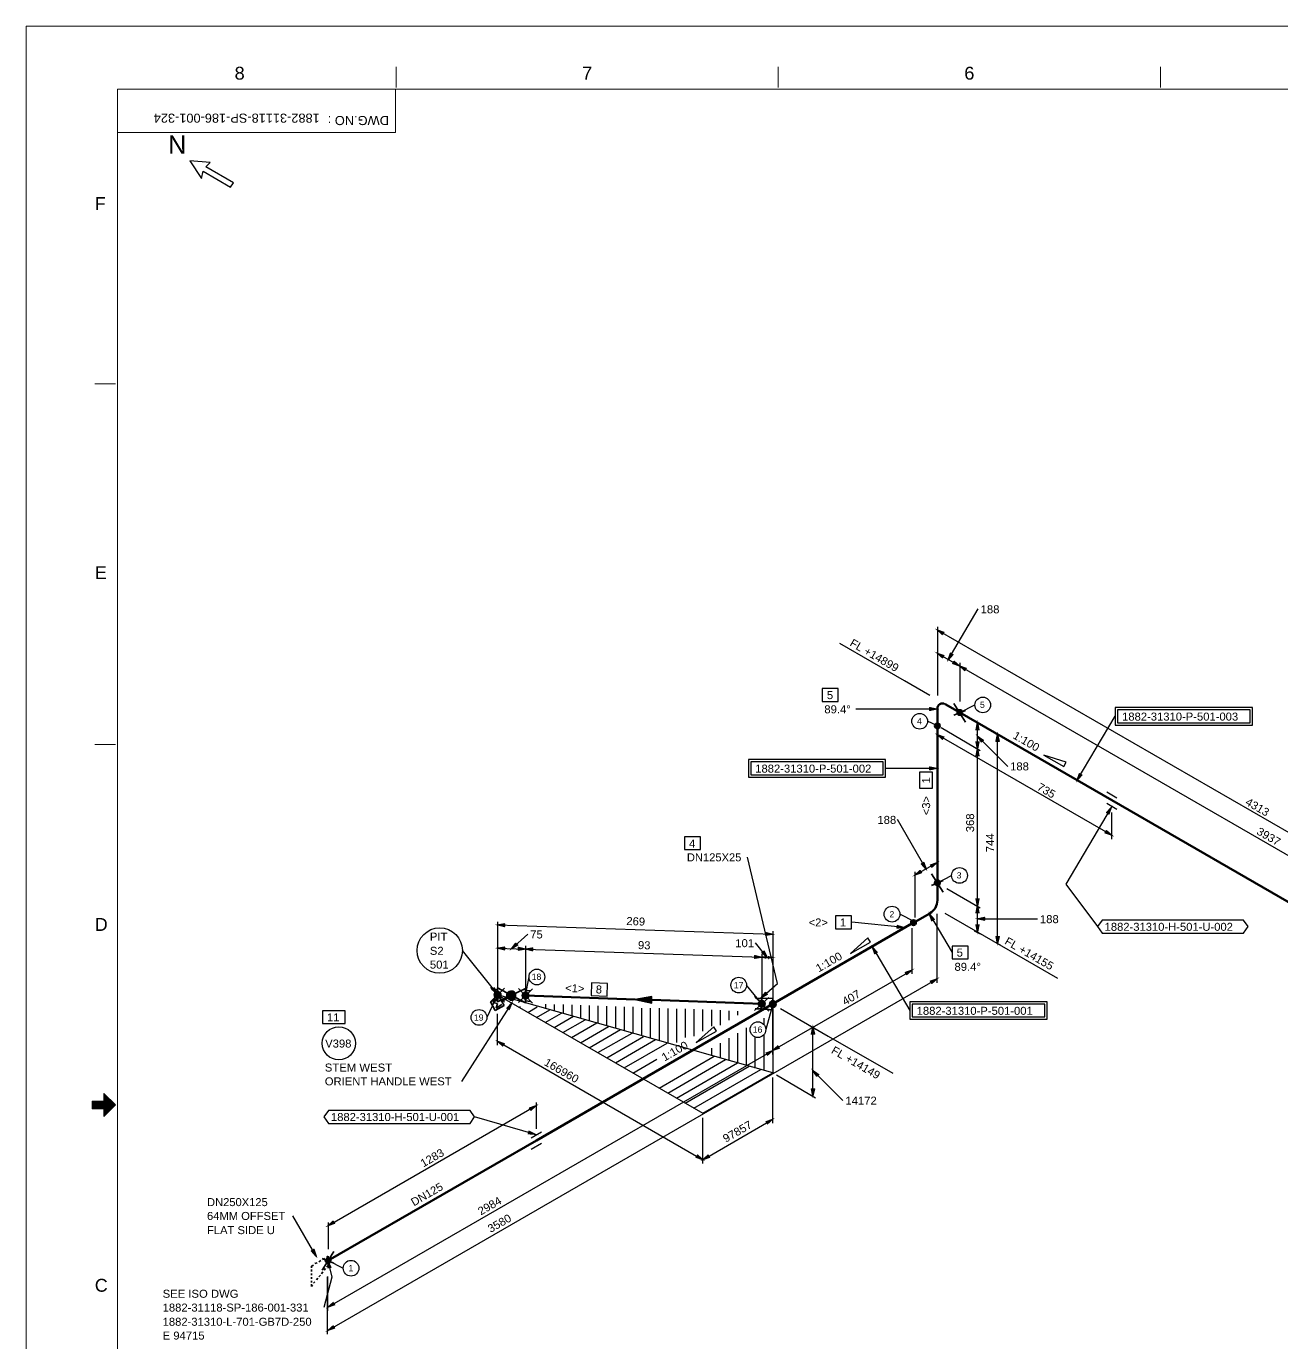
# Model space of a CAD drawing. Header units: inches. Extents: x 0 to 841, y 0 to 594.
# Drawn here: x 0 to 345.3, y 232.1 to 594 of the extents above; entities that cross this region are included whole.
import ezdxf
from ezdxf.enums import TextEntityAlignment as Align

# ---------------------------------------------------------------- set-up
doc = ezdxf.new("R2010")
doc.units = ezdxf.units.IN
doc.header["$MEASUREMENT"] = 0
for name, color, linetype in [('BG 0 -2', 7, 'Continuous'), ('DIMLINES', 7, 'Continuous'), ('DIMTEXT', 7, 'Continuous'), ('FITTINGS', 7, 'Continuous'), ('FRAME', 7, 'Continuous'), ('ISOTEXT', 7, 'Continuous'), ('PIPE', 7, 'Continuous'), ('WELDS', 7, 'Continuous')]:
    doc.layers.add(name, color=color, linetype=linetype)
doc.styles.add('Arial', font='arial.ttf')

msp = doc.modelspace()

# ---------------------------------------------------------------- hatches: boundary and pattern name
at = {"layer": 'DIMLINES', "linetype": 'Continuous'}
for points in [[(250.52, 428.04), (251.96, 426.76), (252.36, 427.4)], [(250.52, 421.64), (251.96, 420.36), (252.36, 421)], [(253.56, 419.8), (254.84, 421.24), (254.2, 421.64)], [(256.68, 418.12), (255.24, 419.4), (254.84, 418.76)], [(256.68, 418.12), (258.12, 416.84), (258.52, 417.48)], [(261.64, 402.52), (261.24, 400.6), (262.04, 400.6)], [(250.52, 399.24), (251.96, 397.96), (252.36, 398.6)], [(261.64, 398.84), (262.76, 397.24), (263.24, 397.72)], [(267.16, 399.32), (266.76, 397.4), (267.56, 397.4)], [(261.64, 395.32), (262.04, 397.24), (261.24, 397.24)], [(261.64, 395.32), (261.24, 393.4), (262.04, 393.4)], [(298.6, 371.56), (297.16, 372.84), (296.76, 372.2)], [(247.48, 362.28), (246.84, 364.12), (246.2, 363.72)], [(250.52, 364.04), (248.68, 363.4), (249.08, 362.76)], [(244.36, 360.6), (246.2, 361.24), (245.8, 361.88)], [(261.64, 352.2), (262.04, 354.12), (261.24, 354.12)], [(261.64, 352.2), (261.24, 350.28), (262.04, 350.28)], [(261.64, 348.6), (263.56, 348.2), (263.56, 349)], [(129.64, 346.92), (131.56, 346.44), (131.56, 347.24)], [(205.32, 344.36), (203.4, 344.84), (203.4, 344.04)], [(261.64, 345), (262.04, 346.92), (261.24, 346.92)], [(129.64, 340.52), (131.56, 340.04), (131.56, 340.84)], [(133.48, 340.36), (135.16, 341.32), (134.68, 341.88)], [(137.32, 340.28), (135.4, 340.76), (135.4, 339.96)], [(137.32, 340.28), (139.24, 339.8), (139.24, 340.6)], [(267.16, 341.8), (267.56, 343.72), (266.76, 343.72)], [(202.28, 338.04), (200.36, 338.52), (200.36, 337.72)], [(203.8, 337.96), (202.92, 339.72), (202.28, 339.24)], [(202.28, 338.04), (203.4, 337.8), (203.4, 338.2)], [(205.32, 337.96), (204.2, 338.2), (204.2, 337.8)], [(243.64, 334.52), (241.8, 333.88), (242.2, 333.24)], [(250.52, 332.12), (248.68, 331.48), (249.08, 330.84)], [(216.36, 318.84), (215.96, 316.92), (216.76, 316.92)], [(129.56, 314.92), (131, 313.64), (131.4, 314.28)], [(205.32, 312.36), (203.48, 311.72), (203.88, 311.08)], [(205.24, 312.36), (207.08, 313), (206.68, 313.64)], [(216.36, 306.92), (217.48, 305.32), (217.96, 305.8)], [(216.36, 299.96), (216.76, 301.88), (215.96, 301.88)], [(140.28, 297.24), (138.44, 296.6), (138.84, 295.96)], [(205.32, 293.48), (203.48, 292.84), (203.88, 292.2)], [(186.12, 282.36), (184.68, 283.64), (184.28, 283)], [(186.04, 282.36), (187.88, 283), (187.48, 283.64)], [(82.92, 264.2), (84.76, 264.84), (84.36, 265.48)], [(82.92, 241.8), (84.76, 242.44), (84.36, 243.08)], [(82.92, 235.4), (84.76, 236.04), (84.36, 236.68)]]:
    msp.add_hatch(color=2, dxfattribs=at).paths.add_polyline_path(points)
at = {"layer": 'ISOTEXT', "linetype": 'Continuous'}
for points in [[(250.44, 406.28), (248.52, 406.68), (248.52, 405.88)], [(250.44, 389.96), (248.52, 390.36), (248.52, 389.56)], [(289.08, 386.68), (290.36, 388.12), (289.72, 388.52)], [(298.44, 379.24), (297.16, 377.8), (297.8, 377.4)], [(248.44, 349.88), (249.08, 348.04), (249.72, 348.44)], [(241.48, 346.2), (239.64, 346.76), (239.56, 346.04)], [(232.76, 340.84), (233.4, 339), (234.04, 339.4)], [(129.56, 327.88), (128.68, 329.64), (128.04, 329.16)], [(202.12, 326.84), (203.8, 327.8), (203.32, 328.36)], [(133.56, 325.48), (132.2, 324.04), (132.84, 323.64)], [(140.04, 289.32), (138.28, 290.2), (138.12, 289.48)], [(79.72, 255.88), (79.08, 257.72), (78.44, 257.32)], [(82.92, 254.52), (83, 252.6), (83.72, 252.76)]]:
    msp.add_hatch(color=2, dxfattribs=at).paths.add_polyline_path(points)
at = {"layer": 'WELDS', "linetype": 'Continuous'}
h = msp.add_hatch(color=7, dxfattribs=at)
edge = h.paths.add_edge_path()
edge.add_arc((256.76, 405.32), 0.76, 0, 360)
h = msp.add_hatch(color=7, dxfattribs=at)
edge = h.paths.add_edge_path()
edge.add_arc((250.6, 401.64), 0.76, 0, 360)
h = msp.add_hatch(color=7, dxfattribs=at)
edge = h.paths.add_edge_path()
edge.add_arc((250.6, 358.52), 0.76, 0, 360)
h = msp.add_hatch(color=7, dxfattribs=at)
edge = h.paths.add_edge_path()
edge.add_arc((244.04, 347.56), 0.76, 0, 360)
h = msp.add_hatch(color=7, dxfattribs=at)
edge = h.paths.add_edge_path()
edge.add_arc((129.64, 327.72), 0.92, 0, 360)
h = msp.add_hatch(color=7, dxfattribs=at)
edge = h.paths.add_edge_path()
edge.add_arc((137.32, 327.48), 0.92, 0, 360)
h = msp.add_hatch(color=7, dxfattribs=at)
edge = h.paths.add_edge_path()
edge.add_arc((202.28, 325.24), 0.92, 0, 360)
h = msp.add_hatch(color=7, dxfattribs=at)
edge = h.paths.add_edge_path()
edge.add_arc((205.32, 325.16), 0.92, 0, 360)
h = msp.add_hatch(color=7, dxfattribs=at)
edge = h.paths.add_edge_path()
edge.add_arc((83, 254.6), 0.76, 0, 360)

# ---------------------------------------------------------------- linework, layer by layer
at = {"layer": 'BG 0 -2', "color": 7, "linetype": 'Continuous', "lineweight": 9}
for p, q in [((0, 0), (0, 594)), ((0, 594), (841, 594)), ((101.7, 577.17), (101.7, 582.83)), ((206.83, 577.17), (206.83, 582.83)), ((311.95, 577.17), (311.95, 582.83)), ((815.93, 576.75), (25.11, 576.75)), ((25.11, 576.75), (25.11, 18.11)), ((101.53, 564.78), (101.53, 576.75)), ((101.53, 564.78), (25.11, 564.78)), ((24.49, 495.71), (18.83, 495.71)), ((24.49, 396.57), (18.83, 396.57)), ((21.32, 300.61), (24.5, 297.43)), ((21.32, 298.49), (21.32, 300.61)), ((21.32, 300.51), (21.37, 300.56)), ((21.32, 300.39), (21.43, 300.5)), ((21.32, 300.26), (21.49, 300.43)), ((18.14, 296.95), (19.67, 298.49)), ((18.14, 296.83), (19.8, 298.49)), ((18.14, 296.7), (19.92, 298.49)), ((18.14, 296.58), (20.05, 298.49)), ((18.14, 296.45), (20.17, 298.49)), ((18.14, 298.49), (18.14, 296.37)), ((18.14, 298.45), (18.17, 298.49)), ((18.14, 298.33), (18.3, 298.49)), ((18.14, 298.2), (18.42, 298.49)), ((18.14, 298.08), (18.55, 298.49)), ((18.14, 297.95), (18.67, 298.49)), ((18.14, 297.83), (18.8, 298.49)), ((18.14, 297.7), (18.92, 298.49)), ((18.14, 297.58), (19.05, 298.49)), ((18.14, 297.45), (19.17, 298.49)), ((18.14, 297.33), (19.3, 298.49)), ((18.14, 297.2), (19.42, 298.49)), ((18.14, 297.08), (19.55, 298.49)), ((21.32, 298.49), (18.14, 298.49)), ((18.17, 296.37), (20.3, 298.49)), ((18.3, 296.37), (20.42, 298.49)), ((18.42, 296.37), (20.55, 298.49)), ((18.55, 296.37), (20.67, 298.49)), ((18.67, 296.37), (20.8, 298.49)), ((18.8, 296.37), (20.92, 298.49)), ((18.93, 296.37), (21.05, 298.49)), ((19.05, 296.37), (21.17, 298.49)), ((19.18, 296.37), (21.3, 298.49)), ((19.3, 296.37), (22.43, 299.5)), ((19.43, 296.37), (22.49, 299.43)), ((19.55, 296.37), (22.56, 299.37)), ((19.68, 296.37), (22.62, 299.31)), ((19.8, 296.37), (22.68, 299.25)), ((19.93, 296.37), (22.74, 299.18)), ((20.05, 296.37), (22.81, 299.12)), ((20.18, 296.37), (22.87, 299.06)), ((20.3, 296.37), (22.93, 299)), ((20.43, 296.37), (22.99, 298.93)), ((20.55, 296.37), (23.06, 298.87)), ((20.68, 296.37), (23.12, 298.81)), ((20.8, 296.37), (23.18, 298.75)), ((20.93, 296.37), (23.24, 298.68)), ((21.05, 296.37), (23.31, 298.62)), ((21.18, 296.37), (23.37, 298.56)), ((21.3, 296.37), (23.43, 298.5)), ((21.32, 300.14), (21.56, 300.37)), ((21.32, 300.01), (21.62, 300.31)), ((21.32, 299.89), (21.68, 300.25)), ((21.32, 299.76), (21.74, 300.18)), ((21.32, 299.63), (21.81, 300.12)), ((21.32, 299.51), (21.87, 300.06)), ((21.32, 299.38), (21.93, 300)), ((21.32, 299.26), (21.99, 299.93)), ((21.32, 299.13), (22.06, 299.87)), ((21.32, 299.01), (22.12, 299.81)), ((21.32, 298.88), (22.18, 299.75)), ((21.32, 298.76), (22.24, 299.68)), ((21.32, 298.63), (22.31, 299.62)), ((21.32, 298.51), (22.37, 299.56)), ((21.32, 296.26), (23.49, 298.43)), ((21.32, 296.13), (23.56, 298.37)), ((21.32, 296.01), (23.62, 298.31)), ((21.32, 295.88), (23.68, 298.25)), ((21.32, 295.76), (23.74, 298.18)), ((21.32, 295.63), (23.81, 298.12)), ((21.32, 295.51), (23.87, 298.06)), ((21.32, 295.38), (23.93, 298)), ((21.32, 295.26), (23.99, 297.93)), ((21.32, 295.13), (24.06, 297.87)), ((21.32, 295.01), (24.12, 297.81)), ((21.32, 294.88), (24.18, 297.75)), ((21.32, 294.76), (24.24, 297.68)), ((21.32, 294.63), (24.31, 297.62)), ((21.32, 294.51), (24.37, 297.56)), ((21.32, 294.38), (24.43, 297.5)), ((21.32, 294.26), (24.49, 297.43)), ((24.5, 297.43), (21.32, 294.24)), ((21.32, 296.37), (18.14, 296.37)), ((21.32, 294.24), (21.32, 296.37))]:
    msp.add_line(p, q, dxfattribs=at)
at = {"layer": 'DIMLINES', "color": 2, "linetype": 'Continuous', "lineweight": 30}
for p, q in [((253.56, 419.8), (261.8, 433.8)), ((250.52, 428.04), (252.36, 427.4)), ((251.96, 426.76), (250.52, 428.04)), ((250.52, 428.04), (439, 319.4)), ((250.6, 428.92), (250.6, 409.96)), ((252.36, 427.4), (251.96, 426.76)), ((241.56, 414.04), (223.8, 424.28)), ((250.52, 421.64), (252.36, 421)), ((251.96, 420.36), (250.52, 421.64)), ((250.52, 421.64), (256.68, 418.12)), ((252.36, 421), (251.96, 420.36)), ((253.56, 419.8), (254.2, 421.64)), ((254.84, 421.24), (253.56, 419.8)), ((254.2, 421.64), (254.84, 421.24)), ((254.84, 418.76), (255.24, 419.4)), ((256.68, 418.12), (254.84, 418.76)), ((255.24, 419.4), (256.68, 418.12)), ((256.68, 418.12), (258.52, 417.48)), ((258.12, 416.84), (256.68, 418.12)), ((256.68, 418.12), (432.84, 316.52)), ((256.76, 419), (256.76, 408.36)), ((258.52, 417.48), (258.12, 416.84)), ((248.52, 410.04), (241.56, 414.04)), ((262.44, 402.04), (260.84, 402.92)), ((261.24, 400.6), (261.64, 402.52)), ((261.64, 402.52), (262.04, 400.6)), ((261.64, 395.32), (261.64, 402.52)), ((250.52, 399.24), (252.36, 398.6)), ((251.96, 397.96), (250.52, 399.24)), ((250.52, 399.24), (298.6, 371.56)), ((250.6, 398.28), (250.6, 400.2)), ((262.36, 394.76), (251.64, 401.08)), ((252.36, 398.6), (251.96, 397.96)), ((262.04, 400.6), (261.24, 400.6)), ((261.64, 398.84), (263.24, 397.72)), ((262.76, 397.24), (261.64, 398.84)), ((261.64, 398.84), (269.96, 390.52)), ((267.96, 398.84), (266.36, 399.72)), ((266.76, 397.4), (267.16, 399.32)), ((267.16, 399.32), (267.56, 397.4)), ((267.16, 341.8), (267.16, 399.32)), ((261.64, 395.32), (261.24, 397.24)), ((261.24, 397.24), (262.04, 397.24)), ((261.24, 393.4), (261.64, 395.32)), ((262.04, 397.24), (261.64, 395.32)), ((261.64, 395.32), (262.04, 393.4)), ((261.64, 352.2), (261.64, 395.32)), ((263.24, 397.72), (262.76, 397.24)), ((267.56, 397.4), (266.76, 397.4)), ((262.04, 393.4), (261.24, 393.4)), ((298.6, 370.52), (298.6, 377.8)), ((247.48, 362.28), (239.64, 375.88)), ((296.76, 372.2), (297.16, 372.84)), ((297.16, 372.84), (298.6, 371.56)), ((298.6, 371.56), (296.76, 372.2)), ((244.36, 360.6), (250.52, 364.04)), ((246.2, 363.72), (246.84, 364.12)), ((247.48, 362.28), (246.2, 363.72)), ((246.84, 364.12), (247.48, 362.28)), ((248.68, 363.4), (250.52, 364.04)), ((249.08, 362.76), (248.68, 363.4)), ((250.52, 364.04), (249.08, 362.76)), ((250.6, 365.08), (250.6, 363.16)), ((244.36, 360.6), (245.8, 361.88)), ((246.2, 361.24), (244.36, 360.6)), ((244.44, 361.48), (244.44, 348.92)), ((245.8, 361.88), (246.2, 361.24)), ((262.36, 351.48), (253.24, 356.84)), ((261.64, 352.2), (261.24, 354.12)), ((261.24, 354.12), (262.04, 354.12)), ((261.24, 350.28), (261.64, 352.2)), ((262.04, 354.12), (261.64, 352.2)), ((261.64, 352.2), (262.04, 350.28)), ((261.64, 345), (261.64, 352.2)), ((129.64, 347.8), (129.64, 328.84)), ((250.52, 331), (250.52, 349.96)), ((252.68, 350.12), (265.88, 342.52)), ((262.04, 350.28), (261.24, 350.28)), ((261.64, 348.6), (263.56, 349)), ((263.56, 348.2), (261.64, 348.6)), ((261.64, 348.6), (278.12, 348.6)), ((263.56, 349), (263.56, 348.2)), ((129.64, 346.92), (131.56, 347.24)), ((131.56, 346.44), (129.64, 346.92)), ((129.64, 346.92), (205.32, 344.36)), ((131.56, 347.24), (131.56, 346.44)), ((133.48, 340.36), (137.96, 344.36)), ((203.4, 344.04), (203.4, 344.84)), ((203.4, 344.84), (205.32, 344.36)), ((205.32, 344.36), (203.4, 344.04)), ((205.32, 345.24), (205.32, 326.28)), ((243.64, 333.48), (243.64, 346.04)), ((262.44, 344.36), (260.84, 345.24)), ((261.64, 345), (261.24, 346.92)), ((261.24, 346.92), (262.04, 346.92)), ((262.04, 346.92), (261.64, 345)), ((129.64, 340.52), (131.56, 340.84)), ((131.56, 340.04), (129.64, 340.52)), ((129.64, 340.52), (137.32, 340.28)), ((131.56, 340.84), (131.56, 340.04)), ((133.48, 340.36), (134.68, 341.88)), ((135.16, 341.32), (133.48, 340.36)), ((134.68, 341.88), (135.16, 341.32)), ((135.4, 339.96), (135.4, 340.76)), ((135.4, 340.76), (137.32, 340.28)), ((137.32, 340.28), (135.4, 339.96)), ((137.32, 341.16), (137.32, 328.6)), ((137.32, 340.28), (139.24, 340.6)), ((139.24, 339.8), (137.32, 340.28)), ((137.32, 340.28), (202.28, 338.04)), ((139.24, 340.6), (139.24, 339.8)), ((203.8, 337.96), (200.6, 341.96)), ((265.88, 342.52), (283.64, 332.28)), ((267.96, 341.32), (266.36, 342.2)), ((267.16, 341.8), (266.76, 343.72)), ((266.76, 343.72), (267.56, 343.72)), ((267.56, 343.72), (267.16, 341.8)), ((200.36, 337.72), (200.36, 338.52)), ((200.36, 338.52), (202.28, 338.04)), ((202.28, 338.04), (200.36, 337.72)), ((202.28, 339.24), (202.92, 339.72)), ((203.8, 337.96), (202.28, 339.24)), ((202.28, 338.92), (202.28, 326.36)), ((202.28, 338.04), (203.4, 338.2)), ((203.4, 337.8), (202.28, 338.04)), ((202.28, 338.04), (205.32, 337.96)), ((202.92, 339.72), (203.8, 337.96)), ((203.4, 338.2), (203.4, 337.8)), ((204.2, 337.8), (204.2, 338.2)), ((204.2, 338.2), (205.32, 337.96)), ((205.32, 337.96), (204.2, 337.8)), ((205.24, 312.36), (243.64, 334.52)), ((241.8, 333.88), (243.64, 334.52)), ((242.2, 333.24), (241.8, 333.88)), ((243.64, 334.52), (242.2, 333.24)), ((82.92, 235.4), (250.52, 332.12)), ((248.68, 331.48), (250.52, 332.12)), ((249.08, 330.84), (248.68, 331.48)), ((250.52, 332.12), (249.08, 330.84)), ((129.64, 327.72), (186.12, 295.16)), ((205.32, 306.28), (129.64, 327.72)), ((129.56, 313.88), (129.56, 322.44)), ((135.56, 324.28), (135.96, 324.52)), ((137.96, 322.84), (140.52, 324.36)), ((140.36, 321.48), (144.04, 323.56)), ((142.76, 320.12), (147.24, 322.68)), ((142.92, 323.88), (142.92, 325.16)), ((145.32, 323.24), (145.32, 325.08)), ((147.72, 322.52), (147.72, 325)), ((150.12, 321.88), (150.12, 324.92)), ((152.52, 321.16), (152.52, 324.84)), ((154.92, 320.52), (154.92, 324.76)), ((157.32, 319.8), (157.32, 324.68)), ((159.72, 319.16), (159.72, 324.6)), ((162.12, 318.44), (162.12, 324.52)), ((164.52, 317.8), (164.52, 324.44)), ((166.92, 317.08), (166.92, 324.36)), ((169.32, 316.44), (169.32, 324.04)), ((171.72, 315.72), (171.72, 324.04)), ((174.12, 315.08), (174.12, 324.04)), ((176.52, 314.36), (176.52, 323.96)), ((178.92, 314.6), (178.92, 323.88)), ((181.32, 315.96), (181.32, 323.8)), ((183.72, 316.36), (183.72, 323.72)), ((186.12, 317.72), (186.12, 323.64)), ((188.52, 319.08), (188.52, 323.56)), ((190.92, 319.32), (190.92, 323.48)), ((193.32, 320.76), (193.32, 323.32)), ((195.72, 322.12), (195.72, 323.24)), ((205.32, 325.16), (205.32, 306.28)), ((205.32, 311.32), (205.32, 323.88)), ((207.4, 323.96), (220.6, 316.36)), ((145.16, 318.68), (150.52, 321.8)), ((147.56, 317.32), (153.72, 320.84)), ((149.96, 315.96), (156.92, 319.96)), ((152.44, 314.52), (160.12, 319)), ((198.12, 308.28), (198.12, 318.6)), ((202.92, 319.56), (202.92, 321.32)), ((217.16, 318.2), (215.56, 319.08)), ((215.96, 316.92), (216.36, 318.84)), ((216.36, 318.84), (216.76, 316.92)), ((216.36, 299.96), (216.36, 318.84)), ((129.56, 314.92), (131.4, 314.28)), ((131, 313.64), (129.56, 314.92)), ((129.56, 314.92), (186.12, 282.36)), ((154.84, 313.16), (163.4, 318.12)), ((157.24, 311.8), (166.6, 317.16)), ((159.64, 310.36), (169.8, 316.28)), ((162.04, 309), (173.08, 315.4)), ((193.32, 309.64), (193.32, 315.8)), ((195.72, 308.92), (195.72, 317.16)), ((200.52, 307.56), (200.52, 315.96)), ((202.92, 306.92), (202.92, 316.68)), ((216.76, 316.92), (215.96, 316.92)), ((220.6, 316.36), (238.36, 306.12)), ((82.92, 241.8), (205.32, 312.36)), ((131.4, 314.28), (131, 313.64)), ((164.44, 307.64), (176.28, 314.44)), ((188.52, 311), (188.52, 313)), ((190.92, 310.28), (190.92, 314.44)), ((203.48, 311.72), (205.32, 312.36)), ((203.88, 311.08), (203.48, 311.72)), ((205.32, 312.36), (203.88, 311.08)), ((205.24, 312.36), (206.68, 313.64)), ((207.08, 313), (205.24, 312.36)), ((206.68, 313.64), (207.08, 313)), ((166.84, 306.2), (173.4, 310.04)), ((174.04, 302.04), (189.16, 310.84)), ((176.44, 300.68), (192.36, 309.88)), ((178.84, 299.32), (195.64, 309)), ((181.24, 297.88), (198.84, 308.04)), ((183.64, 296.52), (202.04, 307.16)), ((186.12, 295.16), (205.32, 306.28)), ((186.12, 295.16), (205.32, 306.28)), ((205.32, 292.44), (205.32, 305)), ((217.08, 299.32), (206.36, 305.64)), ((216.36, 306.92), (217.96, 305.8)), ((217.48, 305.32), (216.36, 306.92)), ((216.36, 306.92), (224.6, 298.68)), ((217.96, 305.8), (217.48, 305.32)), ((216.36, 299.96), (215.96, 301.88)), ((215.96, 301.88), (216.76, 301.88)), ((216.76, 301.88), (216.36, 299.96)), ((82.92, 264.2), (140.28, 297.24)), ((138.44, 296.6), (140.28, 297.24)), ((140.28, 297.24), (138.84, 295.96)), ((140.28, 298.12), (140.28, 290.84)), ((138.84, 295.96), (138.44, 296.6)), ((186.04, 281.32), (186.04, 293.88)), ((186.04, 282.36), (205.32, 293.48)), ((203.48, 292.84), (205.32, 293.48)), ((205.32, 293.48), (203.88, 292.2)), ((203.88, 292.2), (203.48, 292.84)), ((184.28, 283), (184.68, 283.64)), ((186.12, 282.36), (184.28, 283)), ((184.68, 283.64), (186.12, 282.36)), ((186.04, 282.36), (187.48, 283.64)), ((187.88, 283), (186.04, 282.36)), ((187.48, 283.64), (187.88, 283)), ((82.92, 264.2), (84.36, 265.48)), ((84.76, 264.84), (82.92, 264.2)), ((83, 265.08), (83, 257.8)), ((84.36, 265.48), (84.76, 264.84)), ((82.84, 234.36), (82.84, 250.2)), ((82.92, 240.84), (82.92, 250.28)), ((82.92, 241.8), (84.36, 243.08)), ((84.36, 243.08), (84.76, 242.44)), ((84.76, 242.44), (82.92, 241.8)), ((82.92, 235.4), (84.36, 236.68)), ((84.76, 236.04), (82.92, 235.4)), ((84.36, 236.68), (84.76, 236.04))]:
    msp.add_line(p, q, dxfattribs=at)
at = {"layer": 'DIMLINES', "color": 2, "linetype": 'Continuous', "lineweight": 30, "const_width": 0.3}
for points in [[(250.52, 428.04), (251.96, 426.76), (252.36, 427.4)], [(250.52, 421.64), (251.96, 420.36), (252.36, 421)], [(253.56, 419.8), (254.84, 421.24), (254.2, 421.64)], [(256.68, 418.12), (255.24, 419.4), (254.84, 418.76)], [(256.68, 418.12), (258.12, 416.84), (258.52, 417.48)], [(261.64, 402.52), (261.24, 400.6), (262.04, 400.6)], [(250.52, 399.24), (251.96, 397.96), (252.36, 398.6)], [(261.64, 398.84), (262.76, 397.24), (263.24, 397.72)], [(267.16, 399.32), (266.76, 397.4), (267.56, 397.4)], [(261.64, 395.32), (262.04, 397.24), (261.24, 397.24)], [(261.64, 395.32), (261.24, 393.4), (262.04, 393.4)], [(298.6, 371.56), (297.16, 372.84), (296.76, 372.2)], [(244.36, 360.6), (246.2, 361.24), (245.8, 361.88)], [(247.48, 362.28), (246.84, 364.12), (246.2, 363.72)], [(250.52, 364.04), (248.68, 363.4), (249.08, 362.76)], [(261.64, 352.2), (262.04, 354.12), (261.24, 354.12)], [(261.64, 352.2), (261.24, 350.28), (262.04, 350.28)], [(261.64, 348.6), (263.56, 348.2), (263.56, 349)], [(129.64, 346.92), (131.56, 346.44), (131.56, 347.24)], [(205.32, 344.36), (203.4, 344.84), (203.4, 344.04)], [(261.64, 345), (262.04, 346.92), (261.24, 346.92)], [(267.16, 341.8), (267.56, 343.72), (266.76, 343.72)], [(129.64, 340.52), (131.56, 340.04), (131.56, 340.84)], [(133.48, 340.36), (135.16, 341.32), (134.68, 341.88)], [(137.32, 340.28), (135.4, 340.76), (135.4, 339.96)], [(137.32, 340.28), (139.24, 339.8), (139.24, 340.6)], [(202.28, 338.04), (200.36, 338.52), (200.36, 337.72)], [(202.28, 338.04), (203.4, 337.8), (203.4, 338.2)], [(203.8, 337.96), (202.92, 339.72), (202.28, 339.24)], [(205.32, 337.96), (204.2, 338.2), (204.2, 337.8)], [(243.64, 334.52), (241.8, 333.88), (242.2, 333.24)], [(250.52, 332.12), (248.68, 331.48), (249.08, 330.84)], [(216.36, 318.84), (215.96, 316.92), (216.76, 316.92)], [(129.56, 314.92), (131, 313.64), (131.4, 314.28)], [(205.32, 312.36), (203.48, 311.72), (203.88, 311.08)], [(205.24, 312.36), (207.08, 313), (206.68, 313.64)], [(216.36, 306.92), (217.48, 305.32), (217.96, 305.8)], [(216.36, 299.96), (216.76, 301.88), (215.96, 301.88)], [(140.28, 297.24), (138.44, 296.6), (138.84, 295.96)], [(205.32, 293.48), (203.48, 292.84), (203.88, 292.2)], [(186.12, 282.36), (184.68, 283.64), (184.28, 283)], [(186.04, 282.36), (187.88, 283), (187.48, 283.64)], [(82.92, 264.2), (84.76, 264.84), (84.36, 265.48)], [(82.92, 241.8), (84.76, 242.44), (84.36, 243.08)], [(82.92, 235.4), (84.76, 236.04), (84.36, 236.68)]]:
    msp.add_lwpolyline(points, close=True, dxfattribs=at)
at = {"layer": 'FITTINGS', "color": 7, "linetype": 'Continuous', "lineweight": 35}
for p, q in [((137.3, 325.5), (129.6, 329.6)), ((129.6, 329.6), (129.6, 325.8)), ((129.6, 325.8), (137.3, 329.4)), ((137.3, 329.4), (137.3, 327.4)), ((127.7, 325.8), (130.1, 327.1)), ((129, 323.4), (127.7, 325.8)), ((129.6, 329.1), (128.2, 329.2)), ((128.2, 326.3), (129.6, 326.2)), ((128.3, 325.6), (129.9, 326.6)), ((129.6, 326.2), (129.6, 329.1)), ((130.1, 327.1), (130.8, 325.9)), ((133.5, 327.5), (130.8, 325.9)), ((130.8, 325.9), (131.4, 324.8)), ((132.4, 328.2), (132.2, 327.8)), ((132.2, 327.8), (132.2, 327.3)), ((132.2, 327.8), (134.6, 327.2)), ((134.6, 327.7), (132.2, 327.2)), ((134.7, 327.4), (132.2, 327.5)), ((132.2, 327.3), (132.4, 326.8)), ((132.8, 328.6), (132.4, 328.2)), ((132.4, 326.8), (132.8, 326.5)), ((134.5, 326.8), (132.5, 328.2)), ((134.2, 326.6), (132.6, 328.3)), ((134.3, 328.2), (132.6, 326.7)), ((133.2, 328.7), (132.8, 328.6)), ((132.8, 326.5), (133.2, 326.2)), ((134, 328.5), (133, 326.6)), ((133, 328.5), (134, 326.6)), ((133.8, 328.7), (133.2, 328.7)), ((133.8, 326.2), (133.2, 328.6)), ((133.2, 326.3), (133.8, 328.6)), ((133.2, 326.2), (133.8, 326.2)), ((133.4, 326.2), (133.5, 328.6)), ((134.2, 328.5), (133.8, 328.7)), ((133.8, 326.2), (134.2, 326.5)), ((134.5, 328.2), (134.2, 328.5)), ((134.2, 326.5), (134.5, 326.8)), ((134.6, 327.7), (134.5, 328.2)), ((134.5, 326.8), (134.6, 327.2)), ((134.6, 327.2), (134.6, 327.7)), ((138.7, 328.8), (137.3, 328.9)), ((137.3, 328.9), (137.3, 326)), ((137.3, 327.4), (137.3, 325.5)), ((137.3, 326), (138.7, 325.9)), ((202.2, 326.7), (200.6, 326.8)), ((205.3, 326.7), (202.2, 326.8)), ((202.2, 326.8), (202.2, 323.8)), ((205.3, 325.1), (205.3, 326.7)), ((129.6, 325.3), (128.3, 325.6)), ((131.4, 324.8), (129, 323.4)), ((129.2, 324), (129.6, 325.3)), ((130.8, 325), (129.2, 324)), ((202.2, 323.8), (200.5, 323.8)), ((202.2, 323.8), (205.3, 323.6)), ((205.3, 323.6), (205.3, 325.1))]:
    msp.add_line(p, q, dxfattribs=at)
at = {"layer": 'FITTINGS', "color": 7, "linetype": 'Continuous', "lineweight": 30}
for p, q in [((172.1, 327.2), (167.4, 326.4)), ((167.4, 326.4), (172.1, 325.4)), ((172.1, 326.2), (167.4, 326.4)), ((172.1, 327), (167.9, 326.4)), ((167.9, 326.4), (172.1, 325.5)), ((172.1, 327), (168.4, 326.4)), ((168.4, 326.4), (172.1, 325.6)), ((172.1, 326.8), (168.9, 326.3)), ((168.9, 326.3), (172.1, 325.8)), ((172.1, 326.7), (169.3, 326.3)), ((169.3, 326.3), (172.1, 325.8)), ((172.1, 326.6), (169.7, 326.3)), ((169.7, 326.3), (172.1, 325.9)), ((172.1, 326.5), (170.2, 326.3)), ((170.2, 326.3), (172.1, 326.1)), ((172.1, 326.3), (170.6, 326.3)), ((170.6, 326.3), (172.1, 326.2)), ((172.1, 326.2), (172.1, 327.2)), ((172.1, 325.4), (172.1, 327)), ((172.1, 325.5), (172.1, 327)), ((172.1, 325.6), (172.1, 326.8)), ((172.1, 325.8), (172.1, 326.7)), ((172.1, 325.8), (172.1, 326.6)), ((172.1, 325.9), (172.1, 326.5)), ((172.1, 326.1), (172.1, 326.3))]:
    msp.add_line(p, q, dxfattribs=at)
at = {"layer": 'FRAME', "color": 7, "linetype": 'Continuous', "lineweight": 30}
for p, q in [((45, 557), (48.2, 552.2)), ((50.6, 556.6), (45, 557)), ((48.2, 552.2), (48.6, 554.2)), ((48.6, 554.2), (56.2, 549.8)), ((49.4, 555.4), (50.6, 556.6)), ((57, 551), (49.4, 555.4)), ((56.2, 549.8), (57, 551)), ((279.88, 393.56), (285.4, 390.44)), ((286.04, 391.64), (279.88, 393.56)), ((285.4, 390.44), (286.04, 391.64)), ((231.48, 343.4), (226.68, 339.08)), ((226.68, 339.08), (232.2, 342.2)), ((232.2, 342.2), (231.48, 343.4)), ((189.08, 318.92), (184.28, 314.6)), ((189.8, 317.72), (189.08, 318.92)), ((184.28, 314.6), (189.8, 317.72))]:
    msp.add_line(p, q, dxfattribs=at)
at = {"layer": 'ISOTEXT', "color": 2, "linetype": 'Continuous', "lineweight": 30}
for p, q in [((223.32, 411.88), (218.92, 411.88)), ((218.92, 411.88), (218.92, 408.36)), ((223.32, 408.36), (223.32, 411.88)), ((218.92, 408.36), (223.32, 408.36)), ((250.44, 406.28), (228.2, 406.28)), ((248.52, 405.88), (248.52, 406.68)), ((248.52, 406.68), (250.44, 406.28)), ((250.44, 406.28), (248.52, 405.88)), ((256.76, 405.32), (260.92, 407.4)), ((337.24, 406.68), (299.48, 406.68)), ((299.48, 406.68), (299.48, 401.88)), ((336.6, 406.04), (300.12, 406.04)), ((300.12, 406.04), (300.12, 402.52)), ((336.6, 402.52), (336.6, 406.04)), ((337.24, 401.88), (337.24, 406.68)), ((250.6, 401.64), (247.88, 402.92)), ((289.08, 386.68), (299.48, 404.28)), ((299.48, 401.88), (337.24, 401.88)), ((300.12, 402.52), (336.6, 402.52)), ((236.36, 392.36), (198.6, 392.36)), ((198.6, 392.36), (198.6, 387.56)), ((235.72, 391.72), (199.24, 391.72)), ((199.24, 391.72), (199.24, 388.2)), ((235.72, 388.2), (235.72, 391.72)), ((236.36, 387.56), (236.36, 392.36)), ((198.6, 387.56), (236.36, 387.56)), ((199.24, 388.2), (235.72, 388.2)), ((250.44, 389.96), (236.36, 389.96)), ((249.24, 388.92), (245.72, 388.92)), ((245.72, 388.92), (245.72, 384.52)), ((248.52, 389.56), (248.52, 390.36)), ((248.52, 390.36), (250.44, 389.96)), ((250.44, 389.96), (248.52, 389.56)), ((249.24, 384.52), (249.24, 388.92)), ((289.08, 386.68), (289.72, 388.52)), ((290.36, 388.12), (289.08, 386.68)), ((289.72, 388.52), (290.36, 388.12)), ((245.72, 384.52), (249.24, 384.52)), ((298.44, 379.24), (285.96, 358.12)), ((297.16, 377.8), (298.44, 379.24)), ((297.8, 377.4), (297.16, 377.8)), ((298.44, 379.24), (297.8, 377.4)), ((185.48, 371.16), (181.08, 371.16)), ((181.08, 371.16), (181.08, 367.64)), ((185.48, 367.64), (185.48, 371.16)), ((181.08, 367.64), (185.48, 367.64)), ((206.6, 330.84), (198.36, 365.56)), ((250.6, 358.52), (254.52, 360.52)), ((285.96, 358.12), (294.68, 346.44)), ((227, 349.4), (222.6, 349.4)), ((222.6, 349.4), (222.6, 345.88)), ((227, 345.88), (227, 349.4)), ((241.48, 346.2), (227.08, 347.64)), ((244.44, 347.8), (240.28, 349.88)), ((248.44, 349.88), (254.68, 339.32)), ((248.44, 349.88), (249.72, 348.44)), ((249.08, 348.04), (248.44, 349.88)), ((249.72, 348.44), (249.08, 348.04)), ((295.96, 348.2), (294.68, 346.44)), ((334.84, 348.2), (295.96, 348.2)), ((336.12, 346.44), (334.84, 348.2)), ((222.6, 345.88), (227, 345.88)), ((239.56, 346.04), (239.64, 346.76)), ((241.48, 346.2), (239.56, 346.04)), ((239.64, 346.76), (241.48, 346.2)), ((294.68, 346.44), (295.96, 344.68)), ((295.96, 344.68), (334.84, 344.68)), ((334.84, 344.68), (336.12, 346.44)), ((232.76, 340.84), (243, 323.4)), ((232.76, 340.84), (234.04, 339.4)), ((233.4, 339), (232.76, 340.84)), ((259.08, 341.08), (254.68, 341.08)), ((254.68, 341.08), (254.68, 337.56)), ((259.08, 337.56), (259.08, 341.08)), ((129.56, 327.88), (119.96, 339.88)), ((234.04, 339.4), (233.4, 339)), ((254.68, 337.56), (259.08, 337.56)), ((128.04, 329.16), (128.68, 329.64)), ((128.68, 329.64), (129.56, 327.88)), ((137.32, 327.48), (138.28, 332.6)), ((155.48, 331), (155.4, 327.48)), ((159.88, 330.84), (155.48, 331)), ((159.8, 327.32), (159.88, 330.84)), ((202.28, 325.24), (198.12, 330.36)), ((202.12, 326.84), (206.6, 330.84)), ((129.64, 327.72), (126.68, 321.48)), ((129.56, 327.88), (128.04, 329.16)), ((155.4, 327.48), (159.8, 327.32)), ((202.12, 326.84), (203.32, 328.36)), ((203.8, 327.8), (202.12, 326.84)), ((203.32, 328.36), (203.8, 327.8)), ((280.76, 325.8), (243, 325.8)), ((243, 325.8), (243, 321)), ((280.76, 321), (280.76, 325.8)), ((87.72, 323.32), (81.48, 323.32)), ((81.48, 323.32), (81.48, 319.8)), ((87.72, 319.8), (87.72, 323.32)), ((133.56, 325.48), (119.72, 303.88)), ((132.2, 324.04), (133.56, 325.48)), ((132.84, 323.64), (132.2, 324.04)), ((133.56, 325.48), (132.84, 323.64)), ((205.32, 325.16), (203.4, 318.12)), ((280.12, 325.16), (243.64, 325.16)), ((243.64, 325.16), (243.64, 321.64)), ((280.12, 321.64), (280.12, 325.16)), ((81.48, 319.8), (87.72, 319.8)), ((243, 321), (280.76, 321)), ((243.64, 321.64), (280.12, 321.64)), ((83.16, 295.88), (81.88, 294.12)), ((81.88, 294.12), (83.16, 292.36)), ((122.04, 295.88), (83.16, 295.88)), ((123.32, 294.12), (122.04, 295.88)), ((122.04, 292.36), (123.32, 294.12)), ((140.04, 289.32), (123.24, 294.12)), ((83.16, 292.36), (122.04, 292.36)), ((138.12, 289.48), (138.28, 290.2)), ((138.28, 290.2), (140.04, 289.32)), ((140.04, 289.32), (138.12, 289.48)), ((79.72, 255.88), (73.32, 266.92)), ((78.44, 257.32), (79.08, 257.72)), ((79.72, 255.88), (78.44, 257.32)), ((79.08, 257.72), (79.72, 255.88)), ((82.92, 254.52), (84.04, 250.04)), ((82.92, 254.52), (83.72, 252.76)), ((83, 252.6), (82.92, 254.52)), ((83, 254.6), (87.16, 252.52)), ((84.04, 250.04), (81.8, 241.72)), ((83.72, 252.76), (83, 252.6))]:
    msp.add_line(p, q, dxfattribs=at)
at = {"layer": 'ISOTEXT', "color": 2, "linetype": 'Continuous', "lineweight": 30, "const_width": 0.3}
for points in [[(250.44, 406.28), (248.52, 406.68), (248.52, 405.88)], [(250.44, 389.96), (248.52, 390.36), (248.52, 389.56)], [(289.08, 386.68), (290.36, 388.12), (289.72, 388.52)], [(298.44, 379.24), (297.16, 377.8), (297.8, 377.4)], [(248.44, 349.88), (249.08, 348.04), (249.72, 348.44)], [(241.48, 346.2), (239.64, 346.76), (239.56, 346.04)], [(232.76, 340.84), (233.4, 339), (234.04, 339.4)], [(129.56, 327.88), (128.68, 329.64), (128.04, 329.16)], [(133.56, 325.48), (132.2, 324.04), (132.84, 323.64)], [(202.12, 326.84), (203.8, 327.8), (203.32, 328.36)], [(140.04, 289.32), (138.28, 290.2), (138.12, 289.48)], [(79.72, 255.88), (79.08, 257.72), (78.44, 257.32)], [(82.92, 254.52), (83, 252.6), (83.72, 252.76)]]:
    msp.add_lwpolyline(points, close=True, dxfattribs=at)
at = {"layer": 'ISOTEXT', "color": 2, "linetype": 'Continuous', "lineweight": 30}
for centre, radius in [((263.08, 407.4), 2.16), ((245.72, 402.92), 2.16), ((256.68, 360.52), 2.16), ((238.12, 349.88), 2.16), ((113.72, 339.88), 6.24), ((140.44, 332.6), 2.16), ((195.96, 330.36), 2.16), ((124.52, 321.48), 2.16), ((85.96, 314.36), 4.56), ((201.24, 318.12), 2.16), ((89.32, 252.52), 2.16)]:
    msp.add_circle(centre, radius, dxfattribs=at)
at = {"layer": 'PIPE', "color": 7, "linetype": 'Continuous', "lineweight": 50}
for p, q in [((250.6, 401.6), (250.6, 406.4)), ((252.7, 407.6), (256.8, 405.3)), ((256.8, 405.3), (298.6, 381.2)), ((250.6, 358.5), (250.6, 401.6)), ((298.6, 381.2), (358.5, 346.6)), ((250.6, 353.7), (250.6, 358.5)), ((244.5, 347.8), (248.5, 350.1)), ((205.3, 325.2), (243.6, 347.3)), ((167.5, 326.4), (137.3, 327.5)), ((202.3, 325.2), (172.1, 326.3)), ((140.3, 287.6), (205.3, 325.2)), ((83, 254.6), (140.3, 287.6))]:
    msp.add_line(p, q, dxfattribs=at)
at = {"layer": 'PIPE', "color": 7, "linetype": 'Continuous', "lineweight": 35}
for p, q in [((79, 253.4), (78.4, 253.1)), ((80, 254), (79.4, 253.8)), ((81, 254.6), (80.5, 254.3)), ((82.1, 255.2), (81.5, 254.9)), ((83, 255.8), (82.6, 255.5)), ((82.6, 252.9), (83, 253.4)), ((83, 255.3), (83, 255.8)), ((83, 254.3), (83, 254.8)), ((83, 253.4), (83, 253.8)), ((78.4, 253.1), (78.4, 252.6)), ((78.4, 252.2), (78.4, 251.6)), ((78.4, 251.1), (78.4, 250.6)), ((78.4, 250.1), (78.4, 249.6)), ((79.8, 249.3), (80.2, 249.8)), ((80.5, 250.2), (80.9, 250.6)), ((81.2, 251), (81.6, 251.5)), ((81.9, 252), (82.3, 252.4)), ((78.4, 249.1), (78.4, 248.6)), ((78.4, 248.1), (78.4, 247.5)), ((78.4, 247.5), (78.7, 247.9)), ((79, 248.4), (79.4, 248.8))]:
    msp.add_line(p, q, dxfattribs=at)
at = {"layer": 'PIPE', "color": 7, "linetype": 'Continuous', "lineweight": 50}
for centre, radius, start, end in [((251.99, 406.44), 1.39, 60.019, 180), ((246.44, 353.72), 4.16, 299.981, 0)]:
    msp.add_arc(centre, radius, start, end, dxfattribs=at)
at = {"layer": 'WELDS', "color": 7, "linetype": 'Continuous', "lineweight": 35}
for p, q in [((255.1, 407.8), (258.3, 402.7)), ((255.1, 404.6), (258.3, 405.9)), ((252.2, 355.9), (249, 361)), ((249, 357.8), (252.2, 359.1)), ((131.5, 325.7), (127.7, 329.7)), ((131.5, 329.5), (127.7, 325.8)), ((139.2, 325.4), (135.4, 329.4)), ((139.2, 329.3), (135.4, 325.6)), ((204.2, 323.2), (200.3, 327.2)), ((204.2, 327), (200.3, 323.4)), ((81.4, 252), (84.6, 257.1)), ((81.4, 255.2), (84.6, 253.9))]:
    msp.add_line(p, q, dxfattribs=at)
at = {"layer": 'WELDS', "color": 7, "linetype": 'Continuous', "lineweight": 25}
for p, q in [((297.2, 383.5), (300, 381.9)), ((300, 378.7), (297.2, 380.3)), ((138.9, 288.4), (141.7, 290)), ((141.7, 286.8), (138.9, 285.2))]:
    msp.add_line(p, q, dxfattribs=at)
at = {"layer": 'WELDS', "color": 7, "linetype": 'Continuous', "lineweight": 35}
for centre, radius in [((256.76, 405.32), 0.76), ((250.6, 401.64), 0.76), ((250.6, 358.52), 0.76), ((244.04, 347.56), 0.76), ((129.64, 327.72), 0.92), ((137.32, 327.48), 0.92), ((202.28, 325.24), 0.92), ((205.32, 325.16), 0.92), ((83, 254.6), 0.76)]:
    msp.add_circle(centre, radius, dxfattribs=at)

# ---------------------------------------------------------------- texts
at = {"layer": 'BG 0 -2', "color": 7, "style": 'Arial', "width": 1.008516}
for s, p in [('8', (58.68, 581.12)), ('7', (154.26, 581.12)), ('6', (259.39, 581.12))]:
    msp.add_text(s, height=3.54, dxfattribs=at).set_placement(p, align=Align.MIDDLE)
at = {"layer": 'BG 0 -2', "color": 4, "style": 'Arial', "width": 1.010263}
msp.add_text('DWG.NO : ', height=2.5, rotation=180, dxfattribs=at).set_placement((99.75, 568.1), align=Align.MIDDLE_LEFT)
at = {"layer": 'BG 0 -2', "color": 7, "style": 'Arial'}
for s, width, p in [('F', 0.993934, (18.84, 543.5)), ('E', 1.004063, (18.84, 442.02)), ('D', 0.992063, (18.84, 345.28)), ('C', 0.992063, (18.84, 246.06))]:
    msp.add_text(s, height=3.54, dxfattribs=dict(at, width=width)).set_placement(p)
at = {"layer": 'DIMTEXT', "color": 2, "style": 'Arial', "width": 1.008516}
for s, p in [('188', (262.5, 432.6)), ('188', (270.6, 389.4)), ('188', (234.1, 374.7)), ('188', (278.8, 347.4)), ('75', (138.6, 343.2)), ('101', (195, 340.8)), ('14172', (225.3, 297.5))]:
    msp.add_text(s, height=2.2, dxfattribs=at).set_placement(p)
for s, rotation, p in [('735', 330, (277.8, 384.2)), ('4313', 330, (335.1, 380.1)), ('368', 90, (260.7, 372.4)), ('3937', 330, (338.2, 372)), ('744', 90, (266.2, 366.9)), ('269', 358, (165, 346.9)), ('93', 358, (168.2, 340.3)), ('407', 30, (225.2, 324.7)), ('166960', 330, (142.2, 308.5)), ('97857', 30, (192.4, 287)), ('1283', 30, (109.2, 280.2)), ('2984', 30, (125, 267)), ('3580', 30, (127.7, 262.2))]:
    msp.add_text(s, height=2.2, rotation=rotation, dxfattribs=at).set_placement(p)
at = {"layer": 'FRAME', "color": 7, "style": 'Arial', "width": 1.004634}
msp.add_text('1882-31118-SP-186-001-324', height=2.5, rotation=180, dxfattribs=at).set_placement((80.7, 570))
at = {"layer": 'FRAME', "color": 7, "style": 'Arial', "width": 0.992063}
msp.add_text('N', height=5, dxfattribs=at).set_placement((39, 559))
at = {"layer": 'ISOTEXT', "color": 2, "style": 'Arial'}
for s, rotation, width, p in [('FL +14899', 330, 1.004042, (226.3, 423.8)), (' 1:100', 330, 1.008516, (270.4, 398.8)), ('1', 90, 1.008516, (248.6, 385.8)), ('<3>', 90, 0.993892, (248.6, 377.1)), ('FL +14155', 330, 1.004042, (268.9, 341.8)), (' 1:100', 30, 1.008516, (217.2, 333.4)), ('<1>', 358, 0.993892, (148.2, 328.5)), ('8', 358, 1.008516, (156.6, 328.1)), (' 1:100', 30, 1.008516, (174.8, 308.9)), ('FL +14149', 330, 1.004042, (221.2, 311.8)), ('DN125', 30, 1.000881, (106.6, 269.5))]:
    msp.add_text(s, height=2.2, rotation=rotation, dxfattribs=dict(at, width=width)).set_placement(p)
for s, height, width, p in [('5', 2.2, 1.008516, (220.2, 409)), ('89.4°', 2.2, 1.009269, (219.5, 405.1)), ('5', 1.7, 1.008516, (262.3, 406.6)), ('4', 1.7, 1.008516, (245, 402.1)), ('1882-31310-P-501-003', 2.2, 1.004781, (301.4, 403.1)), ('1882-31310-P-501-002', 2.2, 1.004781, (200.5, 388.8)), ('4', 2.2, 1.008516, (182.3, 368.2)), ('DN125X25', 2.2, 0.996682, (181.7, 364.4)), ('3', 1.7, 1.008516, (255.9, 359.7)), ('<2>', 2.2, 0.993892, (215.2, 346.5)), ('1', 2.2, 1.008516, (223.8, 346.5)), ('2', 1.7, 1.008516, (237.4, 349)), ('1882-31310-H-501-U-002', 2.2, 1.002549, (296.6, 345.3)), ('PIT', 2.2, 1.01089, (111, 342.6)), ('S2', 2.2, 1.006087, (111, 338.7)), ('5', 2.2, 1.008516, (255.9, 338.2)), ('501', 2.2, 1.008516, (111, 334.9)), ('18', 1.7, 1.008516, (139, 331.8)), ('89.4°', 2.2, 1.009269, (255.3, 334.3)), ('17', 1.7, 1.008516, (194.6, 329.5)), ('11', 2.2, 1.008516, (82.7, 320.4)), ('19', 1.7, 1.008516, (123.1, 320.6)), ('1882-31310-P-501-001', 2.2, 1.004781, (244.9, 322.2)), ('16', 1.7, 1.008516, (199.8, 317.3)), ('V398', 2.2, 1.007244, (82.2, 313.2)), ('STEM WEST', 2.2, 1.013742, (82.1, 306.6)), ('ORIENT HANDLE WEST', 2.2, 1.006531, (82.1, 302.8)), ('1882-31310-H-501-U-001', 2.2, 1.002549, (83.8, 293)), ('DN250X125', 2.2, 0.99789, (49.7, 269.6)), ('64MM OFFSET', 2.2, 1.000983, (49.7, 265.8)), ('FLAT SIDE U', 2.2, 1.002751, (49.7, 261.9)), ('1', 1.7, 1.008516, (88.6, 251.7)), ('SEE ISO DWG', 2.2, 1.00983, (37.5, 244.4)), ('1882-31118-SP-186-001-331', 2.2, 1.004634, (37.5, 240.6)), ('1882-31310-L-701-GB7D-250', 2.2, 1.003597, (37.5, 236.7)), ('E 94715', 2.2, 1.007719, (37.5, 232.9))]:
    msp.add_text(s, height=height, dxfattribs=dict(at, width=width)).set_placement(p)

doc.saveas('drawing.dxf')
